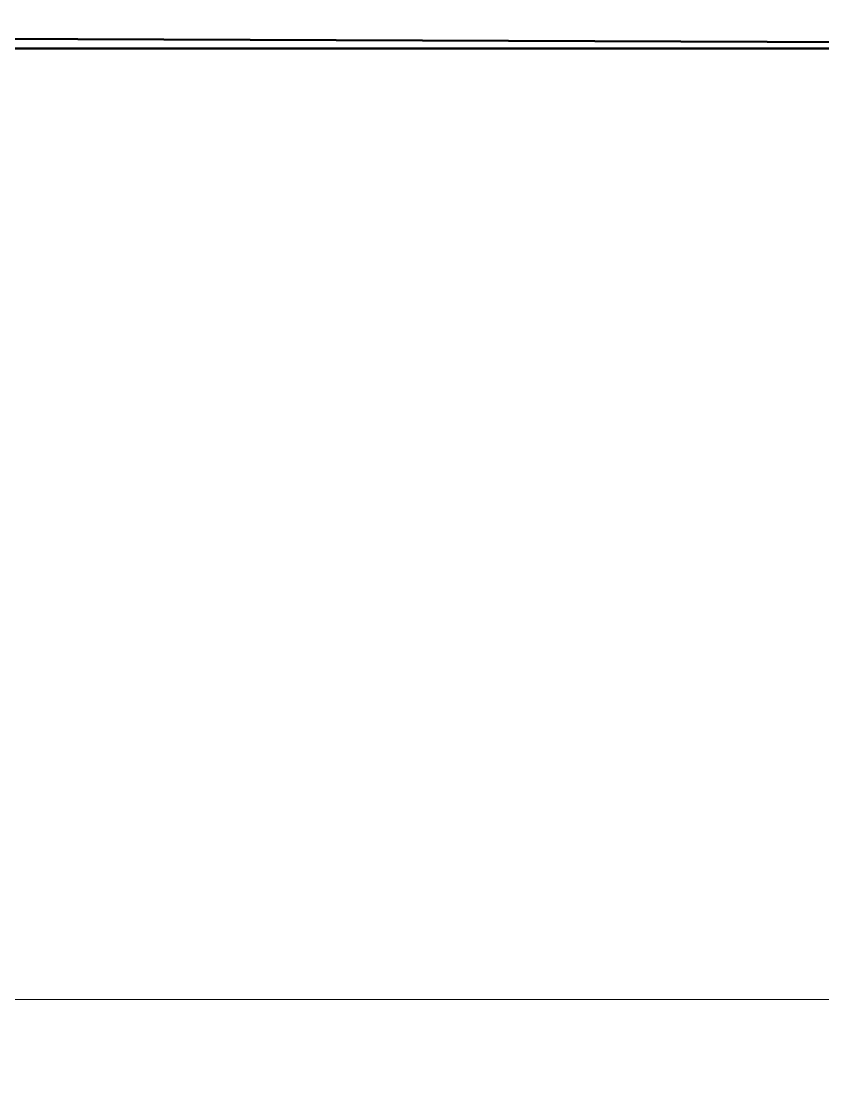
# Model space of a CAD drawing. Header units: millimetres. Extents: x -500444 to 437433, y -1435259 to 1593622.
# Drawn here: x -272189 to -258006, y -1395453 to -1376440 of the extents above; entities that cross this region are included whole.
import ezdxf

# ---------------------------------------------------------------- set-up
doc = ezdxf.new("R2010")
doc.units = ezdxf.units.MM
for name, color, linetype, lineweight in [('_АСУД_Щиты', 6, 'Continuous', 0), ('_Гр.ЩД-2A.4.9.I1.1', 6, 'Continuous', 50), ('_Гр.ЩД-2A.4.9.I1.2', 6, 'Continuous', 50), ('A-ANNO-DIMS', 7, 'Continuous', 9), ('ПК', 252, 'Continuous', 30)]:
    doc.layers.add(name, color=color, linetype=linetype, lineweight=lineweight)
doc.layers.add('Вставка', color=252, linetype='Continuous')
doc.styles.add('GOST 2.304', font='')
doc.styles.get('GOST 2.304').set_extended_font_data('GOST Common')
doc.linetypes.add('Truba', pattern='A,3e-05,[4,MSH_7,S=1,R=0,X=0,Y=0],-3.022072', length=3.022102)
doc.dimstyles.new('М-200', dxfattribs={"dimtxt": 400, "dimasz": 160, "dimexe": 200, "dimexo": 400, "dimgap": 50, "dimtad": 1, "dimdec": 0, "dimzin": 0, "dimdsep": 46, "dimtxsty": 'GOST 2.304', "dimblk": 'ARCHTICK', "dimcen": 180, "dimdle": 200, "dimadec": 0, "dimazin": 0, "dimtfac": 1, "dimtdec": 0, "dimtmove": 1, "dimatfit": 0, "dimfxl": 1, "dimtolj": 1, "dimtzin": 0, "dimarcsym": 0})

# ---------------------------------------------------------------- blocks, each defined once
blk = doc.blocks.new('_ArchTick')
at = {"color": 0, "linetype": 'ByBlock', "const_width": 0.15}
blk.add_lwpolyline([(-0.5, -0.5), (0.5, 0.5)], dxfattribs=at)
blk = doc.blocks.new('*D57')
at = {"layer": 'A-ANNO-DIMS', "color": 0, "lineweight": -2, "transparency": 16777216}
for p, q in [((-404804, -221203), (-165504, -221203)), ((-404604, -221462), (-404604, -221403)), ((-165704, -221462), (-165704, -221403))]:
    blk.add_line(p, q, dxfattribs=at)
at = {"layer": 'Defpoints', "color": 0, "lineweight": 30, "transparency": 16777216}
for p in [(-404604, -221062), (-165704, -221062), (-165704, -221203)]:
    blk.add_point(p, dxfattribs=at)
at = {"layer": 'A-ANNO-DIMS', "color": 0, "lineweight": -2, "transparency": 16777216, "xscale": 160, "yscale": 160, "zscale": 160, "rotation": 180}
blk.add_blockref('_ArchTick', (-404604, -221203), dxfattribs=at)
at = {"layer": 'A-ANNO-DIMS', "color": 0, "lineweight": -2, "transparency": 16777216, "xscale": 160, "yscale": 160, "zscale": 160}
blk.add_blockref('_ArchTick', (-165704, -221203), dxfattribs=at)
at = {"layer": 'A-ANNO-DIMS', "color": 0, "transparency": 16777216, "insert": (-285154, -220953), "char_height": 400, "width": 850.41, "attachment_point": 5, "style": 'GOST 2.304'}
blk.add_mtext('\\A1;238900', dxfattribs=at)
blk = doc.blocks.new('Оси200')
at = {"layer": 'A-ANNO-DIMS', "color": 253}
dim = blk.add_linear_dim(base=(-165703.8, -221203.3), p1=(-404603.8, -221061.9), p2=(-165703.8, -221062.3), dimstyle='М-200', dxfattribs=at)
dim.commit()
dim.dimension.update_dxf_attribs({"geometry": '*D57', "text_midpoint": (-285153.8, -220953.3)})
blk = doc.blocks.new('A$C20f07326')
at = {"layer": 'A-ANNO-DIMS', "color": 253}
blk.add_blockref('Оси200', (404603.7, 213803.6), dxfattribs=at)

msp = doc.modelspace()

# ---------------------------------------------------------------- block references
at = {"layer": 'Вставка', "linetype": 'Truba', "lineweight": 30, "ltscale": 100}
msp.add_blockref('A$C20f07326', (-318166, -1386354), dxfattribs=at)

# ---------------------------------------------------------------- next in the draw order: linework, layer by layer
at = {"layer": '_АСУД_Щиты', "ltscale": 100}
for points in [[(-299030, -1367380), (-299030, -1368621), (-298044, -1368621), (-298044, -1376918), (-228471, -1376918), (-228471, -1380119)], [(-307170, -1367950), (-307170, -1368621), (-298044, -1368621), (-298044, -1376918), (-228471, -1376918), (-228471, -1380119)], [(-300130, -1381460), (-300130, -1376918), (-228471, -1376918), (-228471, -1380119)]]:
    msp.add_lwpolyline(points, dxfattribs=at)
at = {"layer": '_Гр.ЩД-2A.4.9.I1.1', "ltscale": 100}
msp.add_lwpolyline([(-228471, -1376918), (-308097, -1376918)], dxfattribs=at)
at = {"layer": '_Гр.ЩД-2A.4.9.I1.2', "ltscale": 100}
msp.add_lwpolyline([(-228471, -1376918), (-297135, -1376653), (-297135, -1382524), (-295132, -1382548), (-295132, -1385797), (-300782, -1385797), (-300781, -1384396), (-296725, -1384396), (-296897, -1384207), (-297729, -1383974), (-298127, -1383974), (-297486, -1382547), (-300781, -1382546)], dxfattribs=at)

doc.saveas('drawing.dxf')
